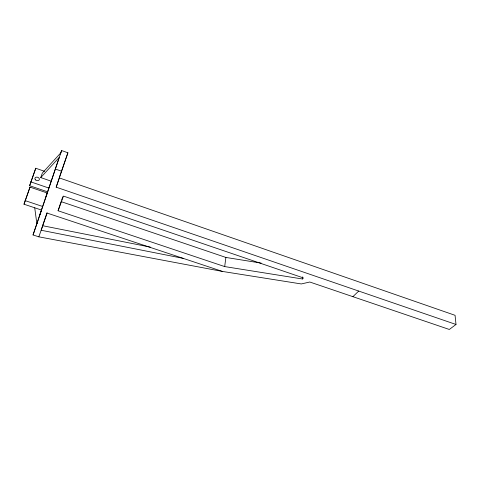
<?xml version="1.0" encoding="UTF-8"?>
<svg xmlns="http://www.w3.org/2000/svg" width="480" height="480" viewBox="0 0 480 480"><rect width="100%" height="100%" fill="white"/><g stroke="black" fill="none" stroke-linecap="round" stroke-linejoin="round"><path stroke-width="0.72" d="M261.114 263.088L225.888 257.442L61.062 201.612L58.092 210.768L224.688 266.58L302.478 278.988L302.586 276.864M224.688 266.58L225.888 257.442M41.466 210.036L24 204.216L30.006 187.128L47.28 193.002L39.9 214.614M47.604 191.838L29.616 185.712L35.766 168.246L44.658 171.342M30.006 187.128L24 204.216M35.766 168.246L29.616 185.712M56.178 187.17L59.28 177.9L455.064 315.312L456 324.468L449.316 329.466L309.78 282.012L301.296 283.95L222.468 271.44L38.844 236.832L33.042 234.96L61.608 150.534L67.908 152.79L56.178 187.17L456 324.468M47.748 191.532L47.622 191.898L47.73 191.592M42.468 226.038L47.022 212.706M41.4 210.33L36.87 223.764L34.728 207.828M47.28 193.002L47.754 191.598M51.234 181.194L59.268 157.368L40.746 177.576L51.234 181.194L46.02 196.464M60.426 154.05L61.608 150.534M33.042 234.96L37.302 222.504M59.31 177.462L67.908 152.79M38.844 236.832L47.136 213.084L222.468 271.44M40.746 177.576L42.354 173.058L60.834 152.802M61.572 200.202L62.862 196.692M58.092 210.768L63.48 196.092L303.432 277.932L302.478 278.988M352.878 296.682L358.716 291.06M183.174 258.366L41.142 230.25L42.66 225.72L150.3 247.098M25.098 200.61L42.666 206.49M30.786 181.866L48.882 188.058M55.278 169.008L61.728 171.27M35.55 179.898A2.304 1.698 18 0 0 39.312 179.634A2.304 1.698 18 0 0 36.54 177.132A2.304 1.698 18 0 0 35.55 179.898"/></g></svg>
